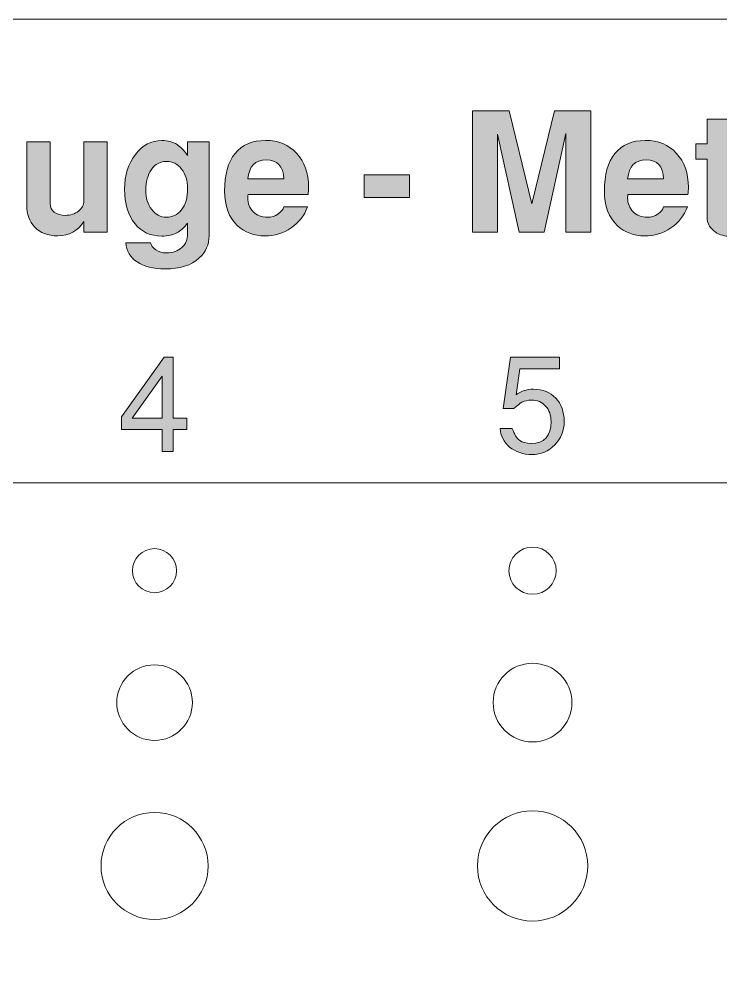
# Model space of a CAD drawing. Header units: inches. Extents: x 1.04 to 10.11, y -6.95 to -1.5.
# Drawn here: x 7.192 to 8.068, y -2.713 to -1.51 of the extents above; entities that cross this region are included whole.
import ezdxf

# ---------------------------------------------------------------- set-up
doc = ezdxf.new("R2010")
doc.units = ezdxf.units.IN
doc.header["$MEASUREMENT"] = 0
doc.layers.add('Layer 1', color=7, linetype='Continuous')

# ---------------------------------------------------------------- blocks, each defined once
blk = doc.blocks.new('block 109')
at = {"layer": 'Layer 1', "true_color": 0xed1f24}
h = blk.add_hatch(color=240, dxfattribs=at)
h.dxf.hatch_style = 2
h.paths.add_polyline_path([(7.4015, -2.0231), (7.3843, -2.0231), (7.3843, -2.0509), (7.3703, -2.0509), (7.3703, -2.0231), (7.3195, -2.0231), (7.3195, -2.0076), (7.3732, -1.9327), (7.3843, -1.9327), (7.3843, -2.0092), (7.4015, -2.0092)])
h.paths.add_polyline_path([(7.3703, -2.0092), (7.3703, -1.9564), (7.3329, -2.0092)])
at = {"layer": 'Layer 1', "lineweight": 0}
for points in [[(7.4015, -2.0231), (7.3843, -2.0231), (7.3843, -2.0509), (7.3703, -2.0509), (7.3703, -2.0231), (7.3195, -2.0231), (7.3195, -2.0076), (7.3732, -1.9327), (7.3843, -1.9327), (7.3843, -2.0092), (7.4015, -2.0092), (7.4015, -2.0231)], [(7.3703, -2.0092), (7.3703, -1.9564), (7.3329, -2.0092), (7.3703, -2.0092)]]:
    blk.add_lwpolyline(points, dxfattribs=at)
blk = doc.blocks.new('block 108')
at = {"layer": 'Layer 1'}
blk.add_blockref('block 109', (0, 0), dxfattribs=at)
blk = doc.blocks.new('block 111')
at = {"layer": 'Layer 1', "true_color": 0xed1f24}
h = blk.add_hatch(color=240, dxfattribs=at)
h.dxf.hatch_style = 2
edge = h.paths.add_edge_path()
edge.add_spline(control_points=[(7.8728, -2.0131), (7.8728, -2.0246), (7.8689, -2.0344), (7.861, -2.0425), (7.8532, -2.0505), (7.8437, -2.0546), (7.8326, -2.0546), (7.8214, -2.0546), (7.8121, -2.0514), (7.8046, -2.0452), (7.7972, -2.039), (7.7933, -2.0312), (7.7929, -2.0219), (7.7929, -2.0219), (7.8079, -2.0219), (7.8079, -2.0219), (7.8105, -2.0292), (7.8135, -2.0342), (7.8169, -2.0368), (7.8203, -2.0394), (7.8251, -2.0407), (7.8314, -2.0407), (7.8481, -2.0407), (7.8564, -2.0316), (7.8564, -2.0134), (7.8564, -2.0054), (7.8542, -1.9989), (7.8496, -1.994), (7.8451, -1.989), (7.8393, -1.9866), (7.8323, -1.9866), (7.8275, -1.9866), (7.8234, -1.9874), (7.8201, -1.9892), (7.8174, -1.9906), (7.8141, -1.9932), (7.8099, -1.9972), (7.8099, -1.9972), (7.7966, -1.9972), (7.7966, -1.9972), (7.7966, -1.9972), (7.8056, -1.9327), (7.8056, -1.9327), (7.8056, -1.9327), (7.8668, -1.9327), (7.8668, -1.9327), (7.8668, -1.9327), (7.8668, -1.9474), (7.8668, -1.9474), (7.8668, -1.9474), (7.8175, -1.9474), (7.8175, -1.9474), (7.8175, -1.9474), (7.8128, -1.9801), (7.8128, -1.9801), (7.8186, -1.9753), (7.8259, -1.9729), (7.8346, -1.9729), (7.8461, -1.9729), (7.8553, -1.9766), (7.8623, -1.984), (7.8693, -1.9914), (7.8728, -2.0011), (7.8728, -2.0131)], knot_values=[0, 0, 0, 0, 1, 1, 1, 2, 2, 2, 3, 3, 3, 4, 4, 4, 5, 5, 5, 6, 6, 6, 7, 7, 7, 8, 8, 8, 9, 9, 9, 10, 10, 10, 11, 11, 11, 12, 12, 12, 13, 13, 13, 14, 14, 14, 15, 15, 15, 16, 16, 16, 17, 17, 17, 18, 18, 18, 19, 19, 19, 20, 20, 20, 21, 21, 21, 21], degree=3, periodic=1)
at = {"layer": 'Layer 1', "lineweight": 0}
blk.add_open_spline([(7.8728, -2.0131), (7.8728, -2.0246), (7.8689, -2.0344), (7.861, -2.0425), (7.8532, -2.0505), (7.8437, -2.0546), (7.8326, -2.0546), (7.8214, -2.0546), (7.8121, -2.0514), (7.8046, -2.0452), (7.7972, -2.039), (7.7933, -2.0312), (7.7929, -2.0219), (7.7929, -2.0219), (7.8079, -2.0219), (7.8079, -2.0219), (7.8105, -2.0292), (7.8135, -2.0342), (7.8169, -2.0368), (7.8203, -2.0394), (7.8251, -2.0407), (7.8314, -2.0407), (7.8481, -2.0407), (7.8564, -2.0316), (7.8564, -2.0134), (7.8564, -2.0054), (7.8542, -1.9989), (7.8496, -1.994), (7.8451, -1.989), (7.8393, -1.9866), (7.8323, -1.9866), (7.8275, -1.9866), (7.8234, -1.9874), (7.8201, -1.9892), (7.8174, -1.9906), (7.8141, -1.9932), (7.8099, -1.9972), (7.8099, -1.9972), (7.7966, -1.9972), (7.7966, -1.9972), (7.7966, -1.9972), (7.8056, -1.9327), (7.8056, -1.9327), (7.8056, -1.9327), (7.8668, -1.9327), (7.8668, -1.9327), (7.8668, -1.9327), (7.8668, -1.9474), (7.8668, -1.9474), (7.8668, -1.9474), (7.8175, -1.9474), (7.8175, -1.9474), (7.8175, -1.9474), (7.8128, -1.9801), (7.8128, -1.9801), (7.8186, -1.9753), (7.8259, -1.9729), (7.8346, -1.9729), (7.8461, -1.9729), (7.8553, -1.9766), (7.8623, -1.984), (7.8693, -1.9914), (7.8728, -2.0011), (7.8728, -2.0131)], degree=3, knots=[0, 0, 0, 0, 1, 1, 1, 2, 2, 2, 3, 3, 3, 4, 4, 4, 5, 5, 5, 6, 6, 6, 7, 7, 7, 8, 8, 8, 9, 9, 9, 10, 10, 10, 11, 11, 11, 12, 12, 12, 13, 13, 13, 14, 14, 14, 15, 15, 15, 16, 16, 16, 17, 17, 17, 18, 18, 18, 19, 19, 19, 20, 20, 20, 21, 21, 21, 21], dxfattribs=at)
blk = doc.blocks.new('block 110')
at = {"layer": 'Layer 1'}
blk.add_blockref('block 111', (0, 0), dxfattribs=at)
blk = doc.blocks.new('block 129')
at = {"layer": 'Layer 1', "lineweight": 0}
blk.add_open_spline([(7.3886, -2.1999), (7.3886, -2.1847), (7.3762, -2.1723), (7.361, -2.1723), (7.3458, -2.1723), (7.3334, -2.1847), (7.3334, -2.1999), (7.3334, -2.2151), (7.3458, -2.2274), (7.361, -2.2274), (7.3762, -2.2274), (7.3886, -2.2151), (7.3886, -2.1999)], degree=3, knots=[0, 0, 0, 0, 1, 1, 1, 2, 2, 2, 3, 3, 3, 4, 4, 4, 4], dxfattribs=at)
blk = doc.blocks.new('block 134')
at = {"layer": 'Layer 1', "lineweight": 0}
blk.add_open_spline([(7.8628, -2.1999), (7.8628, -2.1836), (7.8496, -2.1704), (7.8333, -2.1704), (7.817, -2.1704), (7.8038, -2.1836), (7.8038, -2.1999), (7.8038, -2.2162), (7.817, -2.2294), (7.8333, -2.2294), (7.8496, -2.2294), (7.8628, -2.2162), (7.8628, -2.1999)], degree=3, knots=[0, 0, 0, 0, 1, 1, 1, 2, 2, 2, 3, 3, 3, 4, 4, 4, 4], dxfattribs=at)
blk = doc.blocks.new('block 141')
at = {"layer": 'Layer 1', "lineweight": 0}
blk.add_open_spline([(7.4083, -2.3648), (7.4083, -2.3387), (7.3871, -2.3176), (7.361, -2.3176), (7.3349, -2.3176), (7.3138, -2.3387), (7.3138, -2.3648), (7.3138, -2.3909), (7.3349, -2.4121), (7.361, -2.4121), (7.3871, -2.4121), (7.4083, -2.3909), (7.4083, -2.3648)], degree=3, knots=[0, 0, 0, 0, 1, 1, 1, 2, 2, 2, 3, 3, 3, 4, 4, 4, 4], dxfattribs=at)
blk = doc.blocks.new('block 146')
at = {"layer": 'Layer 1', "lineweight": 0}
blk.add_open_spline([(7.8825, -2.3648), (7.8825, -2.3376), (7.8605, -2.3156), (7.8333, -2.3156), (7.8061, -2.3156), (7.7841, -2.3376), (7.7841, -2.3648), (7.7841, -2.392), (7.8061, -2.414), (7.8333, -2.414), (7.8605, -2.414), (7.8825, -2.392), (7.8825, -2.3648)], degree=3, knots=[0, 0, 0, 0, 1, 1, 1, 2, 2, 2, 3, 3, 3, 4, 4, 4, 4], dxfattribs=at)
blk = doc.blocks.new('block 153')
at = {"layer": 'Layer 1', "lineweight": 0}
blk.add_open_spline([(7.4279, -2.5691), (7.4279, -2.5321), (7.398, -2.5022), (7.361, -2.5022), (7.324, -2.5022), (7.2941, -2.5321), (7.2941, -2.5691), (7.2941, -2.6061), (7.324, -2.636), (7.361, -2.636), (7.398, -2.636), (7.4279, -2.6061), (7.4279, -2.5691)], degree=3, knots=[0, 0, 0, 0, 1, 1, 1, 2, 2, 2, 3, 3, 3, 4, 4, 4, 4], dxfattribs=at)
blk = doc.blocks.new('block 158')
at = {"layer": 'Layer 1', "lineweight": 0}
blk.add_open_spline([(7.9022, -2.5691), (7.9022, -2.531), (7.8713, -2.5002), (7.8333, -2.5002), (7.7952, -2.5002), (7.7644, -2.531), (7.7644, -2.5691), (7.7644, -2.6072), (7.7952, -2.638), (7.8333, -2.638), (7.8713, -2.638), (7.9022, -2.6072), (7.9022, -2.5691)], degree=3, knots=[0, 0, 0, 0, 1, 1, 1, 2, 2, 2, 3, 3, 3, 4, 4, 4, 4], dxfattribs=at)
blk = doc.blocks.new('block 269')
at = {"layer": 'Layer 1', "true_color": 0xed1f24}
h = blk.add_hatch(color=240, dxfattribs=at)
h.dxf.hatch_style = 2
h.paths.add_polyline_path([(7.9063, -1.7766), (7.875, -1.7766), (7.875, -1.6532), (7.848, -1.7766), (7.8167, -1.7766), (7.7896, -1.6538), (7.7896, -1.7766), (7.7584, -1.7766), (7.7584, -1.6247), (7.8041, -1.6247), (7.8323, -1.741), (7.8608, -1.6247), (7.9063, -1.6247)])
h = blk.add_hatch(color=240, dxfattribs=at)
h.dxf.hatch_style = 2
edge = h.paths.add_edge_path()
edge.add_spline(control_points=[(8.0969, -1.7788), (8.0901, -1.7805), (8.0839, -1.7814), (8.0784, -1.7814), (8.071, -1.7814), (8.0647, -1.7791), (8.0594, -1.7746), (8.0541, -1.7701), (8.0515, -1.7647), (8.0515, -1.7584), (8.0515, -1.7584), (8.0515, -1.6853), (8.0515, -1.6853), (8.0515, -1.6853), (8.0371, -1.6853), (8.0371, -1.6853), (8.0371, -1.6853), (8.0371, -1.6659), (8.0371, -1.6659), (8.0371, -1.6659), (8.0515, -1.6659), (8.0515, -1.6659), (8.0515, -1.6659), (8.0515, -1.6353), (8.0515, -1.6353), (8.0515, -1.6353), (8.0807, -1.6353), (8.0807, -1.6353), (8.0807, -1.6353), (8.0807, -1.6659), (8.0807, -1.6659), (8.0807, -1.6659), (8.0969, -1.6659), (8.0969, -1.6659), (8.0969, -1.6659), (8.0969, -1.6853), (8.0969, -1.6853), (8.0969, -1.6853), (8.0807, -1.6853), (8.0807, -1.6853), (8.0807, -1.6853), (8.0807, -1.7526), (8.0807, -1.7526), (8.0807, -1.7569), (8.0839, -1.7591), (8.0905, -1.7591), (8.092, -1.7589), (8.0941, -1.7588), (8.0969, -1.7586), (8.0969, -1.7586), (8.0969, -1.7788), (8.0969, -1.7788)], knot_values=[0, 0, 0, 0, 1, 1, 1, 2, 2, 2, 3, 3, 3, 4, 4, 4, 5, 5, 5, 6, 6, 6, 7, 7, 7, 8, 8, 8, 9, 9, 9, 10, 10, 10, 11, 11, 11, 12, 12, 12, 13, 13, 13, 14, 14, 14, 15, 15, 15, 16, 16, 16, 17, 17, 17, 17], degree=3, periodic=1)
h = blk.add_hatch(color=240, dxfattribs=at)
h.dxf.hatch_style = 2
edge = h.paths.add_edge_path()
edge.add_spline(control_points=[(7.3019, -1.7766), (7.3019, -1.7766), (7.2728, -1.7766), (7.2728, -1.7766), (7.2728, -1.7766), (7.2728, -1.763), (7.2728, -1.763), (7.2651, -1.7751), (7.2543, -1.7811), (7.2403, -1.7811), (7.2278, -1.7811), (7.218, -1.7774), (7.2111, -1.7699), (7.2046, -1.7629), (7.2013, -1.754), (7.2013, -1.743), (7.2013, -1.743), (7.2013, -1.6636), (7.2013, -1.6636), (7.2013, -1.6636), (7.2305, -1.6636), (7.2305, -1.6636), (7.2305, -1.6636), (7.2305, -1.7407), (7.2305, -1.7407), (7.2305, -1.7453), (7.2322, -1.7489), (7.2357, -1.7516), (7.2391, -1.7542), (7.2438, -1.7555), (7.2496, -1.7555), (7.2559, -1.7555), (7.2613, -1.7537), (7.2659, -1.7501), (7.2705, -1.7465), (7.2728, -1.7423), (7.2728, -1.7374), (7.2728, -1.7374), (7.2728, -1.6636), (7.2728, -1.6636), (7.2728, -1.6636), (7.3019, -1.6636), (7.3019, -1.6636), (7.3019, -1.6636), (7.3019, -1.7766), (7.3019, -1.7766)], knot_values=[0, 0, 0, 0, 1, 1, 1, 2, 2, 2, 3, 3, 3, 4, 4, 4, 5, 5, 5, 6, 6, 6, 7, 7, 7, 8, 8, 8, 9, 9, 9, 10, 10, 10, 11, 11, 11, 12, 12, 12, 13, 13, 13, 14, 14, 14, 15, 15, 15, 15], degree=3, periodic=1)
h = blk.add_hatch(color=240, dxfattribs=at)
h.dxf.hatch_style = 2
edge = h.paths.add_edge_path()
edge.add_spline(control_points=[(7.4292, -1.7807), (7.4292, -1.792), (7.425, -1.8014), (7.4165, -1.8091), (7.4066, -1.8179), (7.3926, -1.8224), (7.3742, -1.8224), (7.3593, -1.8224), (7.3476, -1.8195), (7.3391, -1.8137), (7.3306, -1.808), (7.3259, -1.8), (7.3253, -1.7897), (7.3253, -1.7897), (7.3558, -1.7897), (7.3558, -1.7897), (7.3565, -1.793), (7.3588, -1.796), (7.3625, -1.7985), (7.3663, -1.8011), (7.3708, -1.8024), (7.3759, -1.8024), (7.3838, -1.8024), (7.3901, -1.8002), (7.395, -1.7958), (7.3999, -1.7914), (7.4023, -1.7857), (7.4023, -1.7784), (7.4023, -1.7709), (7.4023, -1.7666), (7.4021, -1.7653), (7.3975, -1.771), (7.3931, -1.775), (7.3889, -1.7772), (7.3839, -1.78), (7.3776, -1.7814), (7.3699, -1.7814), (7.3559, -1.7814), (7.3448, -1.7763), (7.3366, -1.7661), (7.3279, -1.7556), (7.3236, -1.7411), (7.3236, -1.7226), (7.3236, -1.7054), (7.3281, -1.6909), (7.337, -1.6793), (7.3459, -1.6676), (7.357, -1.6618), (7.3701, -1.6618), (7.3775, -1.6618), (7.3838, -1.6635), (7.3891, -1.667), (7.3931, -1.6696), (7.3974, -1.6741), (7.4023, -1.6805), (7.4023, -1.6805), (7.4023, -1.6636), (7.4023, -1.6636), (7.4023, -1.6636), (7.4292, -1.6636), (7.4292, -1.6636), (7.4292, -1.6636), (7.4292, -1.7807), (7.4292, -1.7807)], knot_values=[0, 0, 0, 0, 1, 1, 1, 2, 2, 2, 3, 3, 3, 4, 4, 4, 5, 5, 5, 6, 6, 6, 7, 7, 7, 8, 8, 8, 9, 9, 9, 10, 10, 10, 11, 11, 11, 12, 12, 12, 13, 13, 13, 14, 14, 14, 15, 15, 15, 16, 16, 16, 17, 17, 17, 18, 18, 18, 19, 19, 19, 20, 20, 20, 21, 21, 21, 21], degree=3, periodic=1)
edge = h.paths.add_edge_path()
edge.add_spline(control_points=[(7.4023, -1.7218), (7.4023, -1.712), (7.3998, -1.704), (7.3948, -1.6976), (7.3898, -1.6912), (7.3835, -1.688), (7.3759, -1.688), (7.3681, -1.688), (7.3619, -1.6914), (7.3571, -1.6981), (7.3524, -1.7049), (7.3501, -1.7135), (7.3501, -1.7241), (7.3501, -1.7336), (7.3525, -1.7417), (7.3574, -1.7481), (7.3624, -1.7546), (7.3684, -1.7578), (7.3755, -1.7578), (7.3832, -1.7578), (7.3896, -1.7548), (7.3944, -1.7488), (7.3997, -1.7423), (7.4023, -1.7333), (7.4023, -1.7218)], knot_values=[0, 0, 0, 0, 1, 1, 1, 2, 2, 2, 3, 3, 3, 4, 4, 4, 5, 5, 5, 6, 6, 6, 7, 7, 7, 8, 8, 8, 8], degree=3, periodic=1)
h = blk.add_hatch(color=240, dxfattribs=at)
h.dxf.hatch_style = 2
edge = h.paths.add_edge_path()
edge.add_spline(control_points=[(7.5534, -1.7203), (7.5534, -1.7236), (7.5532, -1.7266), (7.5528, -1.7293), (7.5528, -1.7293), (7.478, -1.7293), (7.478, -1.7293), (7.4777, -1.7301), (7.4775, -1.7314), (7.4775, -1.7332), (7.4775, -1.7406), (7.4798, -1.7465), (7.4844, -1.751), (7.4889, -1.7556), (7.4948, -1.7578), (7.5021, -1.7578), (7.5069, -1.7578), (7.5114, -1.7564), (7.5155, -1.7536), (7.5192, -1.751), (7.5216, -1.748), (7.5225, -1.7447), (7.5225, -1.7447), (7.5521, -1.7447), (7.5521, -1.7447), (7.5482, -1.7557), (7.5414, -1.7645), (7.5316, -1.7711), (7.5218, -1.7778), (7.5109, -1.7811), (7.4988, -1.7811), (7.4853, -1.7811), (7.474, -1.7769), (7.4648, -1.7684), (7.4539, -1.7583), (7.4484, -1.7438), (7.4484, -1.7249), (7.4484, -1.7046), (7.4528, -1.689), (7.4616, -1.6781), (7.4704, -1.6672), (7.4831, -1.6618), (7.4996, -1.6618), (7.5157, -1.6618), (7.5287, -1.6671), (7.5386, -1.6779), (7.5484, -1.6887), (7.5534, -1.7028), (7.5534, -1.7203)], knot_values=[0, 0, 0, 0, 1, 1, 1, 2, 2, 2, 3, 3, 3, 4, 4, 4, 5, 5, 5, 6, 6, 6, 7, 7, 7, 8, 8, 8, 9, 9, 9, 10, 10, 10, 11, 11, 11, 12, 12, 12, 13, 13, 13, 14, 14, 14, 15, 15, 15, 16, 16, 16, 16], degree=3, periodic=1)
edge = h.paths.add_edge_path()
edge.add_spline(control_points=[(7.5225, -1.7097), (7.5217, -1.694), (7.5144, -1.6861), (7.5007, -1.6861), (7.4868, -1.6861), (7.4791, -1.694), (7.4775, -1.7097), (7.4775, -1.7097), (7.5225, -1.7097), (7.5225, -1.7097)], knot_values=[0, 0, 0, 0, 1, 1, 1, 2, 2, 2, 3, 3, 3, 3], degree=3, periodic=1)
h = blk.add_hatch(color=240, dxfattribs=at)
h.dxf.hatch_style = 2
edge = h.paths.add_edge_path()
edge.add_spline(control_points=[(8.028, -1.7203), (8.028, -1.7236), (8.0278, -1.7266), (8.0273, -1.7293), (8.0273, -1.7293), (7.9525, -1.7293), (7.9525, -1.7293), (7.9523, -1.7301), (7.9521, -1.7314), (7.9521, -1.7332), (7.9521, -1.7406), (7.9544, -1.7465), (7.9589, -1.751), (7.9635, -1.7556), (7.9694, -1.7578), (7.9767, -1.7578), (7.9815, -1.7578), (7.986, -1.7564), (7.9901, -1.7536), (7.9938, -1.751), (7.9962, -1.748), (7.9971, -1.7447), (7.9971, -1.7447), (8.0267, -1.7447), (8.0267, -1.7447), (8.0228, -1.7557), (8.016, -1.7645), (8.0062, -1.7711), (7.9964, -1.7778), (7.9855, -1.7811), (7.9734, -1.7811), (7.9599, -1.7811), (7.9486, -1.7769), (7.9394, -1.7684), (7.9284, -1.7583), (7.923, -1.7438), (7.923, -1.7249), (7.923, -1.7046), (7.9274, -1.689), (7.9362, -1.6781), (7.945, -1.6672), (7.9577, -1.6618), (7.9742, -1.6618), (7.9903, -1.6618), (8.0033, -1.6671), (8.0132, -1.6779), (8.023, -1.6887), (8.028, -1.7028), (8.028, -1.7203)], knot_values=[0, 0, 0, 0, 1, 1, 1, 2, 2, 2, 3, 3, 3, 4, 4, 4, 5, 5, 5, 6, 6, 6, 7, 7, 7, 8, 8, 8, 9, 9, 9, 10, 10, 10, 11, 11, 11, 12, 12, 12, 13, 13, 13, 14, 14, 14, 15, 15, 15, 16, 16, 16, 16], degree=3, periodic=1)
edge = h.paths.add_edge_path()
edge.add_spline(control_points=[(7.9971, -1.7097), (7.9963, -1.694), (7.989, -1.6861), (7.9753, -1.6861), (7.9614, -1.6861), (7.9537, -1.694), (7.9521, -1.7097), (7.9521, -1.7097), (7.9971, -1.7097), (7.9971, -1.7097)], knot_values=[0, 0, 0, 0, 1, 1, 1, 2, 2, 2, 3, 3, 3, 3], degree=3, periodic=1)
h = blk.add_hatch(color=240, dxfattribs=at)
h.dxf.hatch_style = 2
h.paths.add_polyline_path([(7.6796, -1.7332), (7.623, -1.7332), (7.623, -1.7049), (7.6796, -1.7049)])
at = {"layer": 'Layer 1', "lineweight": 0}
for points in [[(7.9063, -1.7766), (7.875, -1.7766), (7.875, -1.6532), (7.848, -1.7766), (7.8167, -1.7766), (7.7896, -1.6538), (7.7896, -1.7766), (7.7584, -1.7766), (7.7584, -1.6247), (7.8041, -1.6247), (7.8323, -1.741), (7.8608, -1.6247), (7.9063, -1.6247), (7.9063, -1.7766)], [(7.6796, -1.7332), (7.623, -1.7332), (7.623, -1.7049), (7.6796, -1.7049), (7.6796, -1.7332)]]:
    blk.add_lwpolyline(points, dxfattribs=at)
for points, knots in [([(8.0969, -1.7788), (8.0901, -1.7805), (8.0839, -1.7814), (8.0784, -1.7814), (8.071, -1.7814), (8.0647, -1.7791), (8.0594, -1.7746), (8.0541, -1.7701), (8.0515, -1.7647), (8.0515, -1.7584), (8.0515, -1.7584), (8.0515, -1.6853), (8.0515, -1.6853), (8.0515, -1.6853), (8.0371, -1.6853), (8.0371, -1.6853), (8.0371, -1.6853), (8.0371, -1.6659), (8.0371, -1.6659), (8.0371, -1.6659), (8.0515, -1.6659), (8.0515, -1.6659), (8.0515, -1.6659), (8.0515, -1.6353), (8.0515, -1.6353), (8.0515, -1.6353), (8.0807, -1.6353), (8.0807, -1.6353), (8.0807, -1.6353), (8.0807, -1.6659), (8.0807, -1.6659), (8.0807, -1.6659), (8.0969, -1.6659), (8.0969, -1.6659), (8.0969, -1.6659), (8.0969, -1.6853), (8.0969, -1.6853), (8.0969, -1.6853), (8.0807, -1.6853), (8.0807, -1.6853), (8.0807, -1.6853), (8.0807, -1.7526), (8.0807, -1.7526), (8.0807, -1.7569), (8.0839, -1.7591), (8.0905, -1.7591), (8.092, -1.7589), (8.0941, -1.7588), (8.0969, -1.7586), (8.0969, -1.7586), (8.0969, -1.7788), (8.0969, -1.7788)], [0, 0, 0, 0, 1, 1, 1, 2, 2, 2, 3, 3, 3, 4, 4, 4, 5, 5, 5, 6, 6, 6, 7, 7, 7, 8, 8, 8, 9, 9, 9, 10, 10, 10, 11, 11, 11, 12, 12, 12, 13, 13, 13, 14, 14, 14, 15, 15, 15, 16, 16, 16, 17, 17, 17, 17]), ([(7.3019, -1.7766), (7.3019, -1.7766), (7.2728, -1.7766), (7.2728, -1.7766), (7.2728, -1.7766), (7.2728, -1.763), (7.2728, -1.763), (7.2651, -1.7751), (7.2543, -1.7811), (7.2403, -1.7811), (7.2278, -1.7811), (7.218, -1.7774), (7.2111, -1.7699), (7.2046, -1.7629), (7.2013, -1.754), (7.2013, -1.743), (7.2013, -1.743), (7.2013, -1.6636), (7.2013, -1.6636), (7.2013, -1.6636), (7.2305, -1.6636), (7.2305, -1.6636), (7.2305, -1.6636), (7.2305, -1.7407), (7.2305, -1.7407), (7.2305, -1.7453), (7.2322, -1.7489), (7.2357, -1.7516), (7.2391, -1.7542), (7.2438, -1.7555), (7.2496, -1.7555), (7.2559, -1.7555), (7.2613, -1.7537), (7.2659, -1.7501), (7.2705, -1.7465), (7.2728, -1.7423), (7.2728, -1.7374), (7.2728, -1.7374), (7.2728, -1.6636), (7.2728, -1.6636), (7.2728, -1.6636), (7.3019, -1.6636), (7.3019, -1.6636), (7.3019, -1.6636), (7.3019, -1.7766), (7.3019, -1.7766)], [0, 0, 0, 0, 1, 1, 1, 2, 2, 2, 3, 3, 3, 4, 4, 4, 5, 5, 5, 6, 6, 6, 7, 7, 7, 8, 8, 8, 9, 9, 9, 10, 10, 10, 11, 11, 11, 12, 12, 12, 13, 13, 13, 14, 14, 14, 15, 15, 15, 15]), ([(7.4292, -1.7807), (7.4292, -1.792), (7.425, -1.8014), (7.4165, -1.8091), (7.4066, -1.8179), (7.3926, -1.8224), (7.3742, -1.8224), (7.3593, -1.8224), (7.3476, -1.8195), (7.3391, -1.8137), (7.3306, -1.808), (7.3259, -1.8), (7.3253, -1.7897), (7.3253, -1.7897), (7.3558, -1.7897), (7.3558, -1.7897), (7.3565, -1.793), (7.3588, -1.796), (7.3625, -1.7985), (7.3663, -1.8011), (7.3708, -1.8024), (7.3759, -1.8024), (7.3838, -1.8024), (7.3901, -1.8002), (7.395, -1.7958), (7.3999, -1.7914), (7.4023, -1.7857), (7.4023, -1.7784), (7.4023, -1.7709), (7.4023, -1.7666), (7.4021, -1.7653), (7.3975, -1.771), (7.3931, -1.775), (7.3889, -1.7772), (7.3839, -1.78), (7.3776, -1.7814), (7.3699, -1.7814), (7.3559, -1.7814), (7.3448, -1.7763), (7.3366, -1.7661), (7.3279, -1.7556), (7.3236, -1.7411), (7.3236, -1.7226), (7.3236, -1.7054), (7.3281, -1.6909), (7.337, -1.6793), (7.3459, -1.6676), (7.357, -1.6618), (7.3701, -1.6618), (7.3775, -1.6618), (7.3838, -1.6635), (7.3891, -1.667), (7.3931, -1.6696), (7.3974, -1.6741), (7.4023, -1.6805), (7.4023, -1.6805), (7.4023, -1.6636), (7.4023, -1.6636), (7.4023, -1.6636), (7.4292, -1.6636), (7.4292, -1.6636), (7.4292, -1.6636), (7.4292, -1.7807), (7.4292, -1.7807)], [0, 0, 0, 0, 1, 1, 1, 2, 2, 2, 3, 3, 3, 4, 4, 4, 5, 5, 5, 6, 6, 6, 7, 7, 7, 8, 8, 8, 9, 9, 9, 10, 10, 10, 11, 11, 11, 12, 12, 12, 13, 13, 13, 14, 14, 14, 15, 15, 15, 16, 16, 16, 17, 17, 17, 18, 18, 18, 19, 19, 19, 20, 20, 20, 21, 21, 21, 21]), ([(7.5534, -1.7203), (7.5534, -1.7236), (7.5532, -1.7266), (7.5528, -1.7293), (7.5528, -1.7293), (7.478, -1.7293), (7.478, -1.7293), (7.4777, -1.7301), (7.4775, -1.7314), (7.4775, -1.7332), (7.4775, -1.7406), (7.4798, -1.7465), (7.4844, -1.751), (7.4889, -1.7556), (7.4948, -1.7578), (7.5021, -1.7578), (7.5069, -1.7578), (7.5114, -1.7564), (7.5155, -1.7536), (7.5192, -1.751), (7.5216, -1.748), (7.5225, -1.7447), (7.5225, -1.7447), (7.5521, -1.7447), (7.5521, -1.7447), (7.5482, -1.7557), (7.5414, -1.7645), (7.5316, -1.7711), (7.5218, -1.7778), (7.5109, -1.7811), (7.4988, -1.7811), (7.4853, -1.7811), (7.474, -1.7769), (7.4648, -1.7684), (7.4539, -1.7583), (7.4484, -1.7438), (7.4484, -1.7249), (7.4484, -1.7046), (7.4528, -1.689), (7.4616, -1.6781), (7.4704, -1.6672), (7.4831, -1.6618), (7.4996, -1.6618), (7.5157, -1.6618), (7.5287, -1.6671), (7.5386, -1.6779), (7.5484, -1.6887), (7.5534, -1.7028), (7.5534, -1.7203)], [0, 0, 0, 0, 1, 1, 1, 2, 2, 2, 3, 3, 3, 4, 4, 4, 5, 5, 5, 6, 6, 6, 7, 7, 7, 8, 8, 8, 9, 9, 9, 10, 10, 10, 11, 11, 11, 12, 12, 12, 13, 13, 13, 14, 14, 14, 15, 15, 15, 16, 16, 16, 16]), ([(8.028, -1.7203), (8.028, -1.7236), (8.0278, -1.7266), (8.0273, -1.7293), (8.0273, -1.7293), (7.9525, -1.7293), (7.9525, -1.7293), (7.9523, -1.7301), (7.9521, -1.7314), (7.9521, -1.7332), (7.9521, -1.7406), (7.9544, -1.7465), (7.9589, -1.751), (7.9635, -1.7556), (7.9694, -1.7578), (7.9767, -1.7578), (7.9815, -1.7578), (7.986, -1.7564), (7.9901, -1.7536), (7.9938, -1.751), (7.9962, -1.748), (7.9971, -1.7447), (7.9971, -1.7447), (8.0267, -1.7447), (8.0267, -1.7447), (8.0228, -1.7557), (8.016, -1.7645), (8.0062, -1.7711), (7.9964, -1.7778), (7.9855, -1.7811), (7.9734, -1.7811), (7.9599, -1.7811), (7.9486, -1.7769), (7.9394, -1.7684), (7.9284, -1.7583), (7.923, -1.7438), (7.923, -1.7249), (7.923, -1.7046), (7.9274, -1.689), (7.9362, -1.6781), (7.945, -1.6672), (7.9577, -1.6618), (7.9742, -1.6618), (7.9903, -1.6618), (8.0033, -1.6671), (8.0132, -1.6779), (8.023, -1.6887), (8.028, -1.7028), (8.028, -1.7203)], [0, 0, 0, 0, 1, 1, 1, 2, 2, 2, 3, 3, 3, 4, 4, 4, 5, 5, 5, 6, 6, 6, 7, 7, 7, 8, 8, 8, 9, 9, 9, 10, 10, 10, 11, 11, 11, 12, 12, 12, 13, 13, 13, 14, 14, 14, 15, 15, 15, 16, 16, 16, 16]), ([(7.4023, -1.7218), (7.4023, -1.712), (7.3998, -1.704), (7.3948, -1.6976), (7.3898, -1.6912), (7.3835, -1.688), (7.3759, -1.688), (7.3681, -1.688), (7.3619, -1.6914), (7.3571, -1.6981), (7.3524, -1.7049), (7.3501, -1.7135), (7.3501, -1.7241), (7.3501, -1.7336), (7.3525, -1.7417), (7.3574, -1.7481), (7.3624, -1.7546), (7.3684, -1.7578), (7.3755, -1.7578), (7.3832, -1.7578), (7.3896, -1.7548), (7.3944, -1.7488), (7.3997, -1.7423), (7.4023, -1.7333), (7.4023, -1.7218)], [0, 0, 0, 0, 1, 1, 1, 2, 2, 2, 3, 3, 3, 4, 4, 4, 5, 5, 5, 6, 6, 6, 7, 7, 7, 8, 8, 8, 8]), ([(7.5225, -1.7097), (7.5217, -1.694), (7.5144, -1.6861), (7.5007, -1.6861), (7.4868, -1.6861), (7.4791, -1.694), (7.4775, -1.7097), (7.4775, -1.7097), (7.5225, -1.7097), (7.5225, -1.7097)], [0, 0, 0, 0, 1, 1, 1, 2, 2, 2, 3, 3, 3, 3]), ([(7.9971, -1.7097), (7.9963, -1.694), (7.989, -1.6861), (7.9753, -1.6861), (7.9614, -1.6861), (7.9537, -1.694), (7.9521, -1.7097), (7.9521, -1.7097), (7.9971, -1.7097), (7.9971, -1.7097)], [0, 0, 0, 0, 1, 1, 1, 2, 2, 2, 3, 3, 3, 3])]:
    blk.add_open_spline(points, degree=3, knots=knots, dxfattribs=at)
blk = doc.blocks.new('block 99')
at = {"layer": 'Layer 1', "lineweight": 0}
blk.add_lwpolyline([(10.1113, -1.5102), (4.639, -1.5102), (4.639, -6.9491), (10.1113, -6.9491), (10.1113, -1.5102)], dxfattribs=at)
at = {"layer": 'Layer 1', "color": 7, "lineweight": 5, "true_color": 0xffffff}
blk.add_lwpolyline([(5.288, -2.0899), (9.937, -2.0899)], dxfattribs=at)
at = {"layer": 'Layer 1'}
for name in ['block 269', 'block 108', 'block 110', 'block 129', 'block 134', 'block 141', 'block 146', 'block 158', 'block 153']:
    blk.add_blockref(name, (0, 0), dxfattribs=at)

msp = doc.modelspace()

# ---------------------------------------------------------------- block references
at = {"layer": 'Layer 1'}
msp.add_blockref('block 99', (0, 0), dxfattribs=at)

doc.saveas('drawing.dxf')
